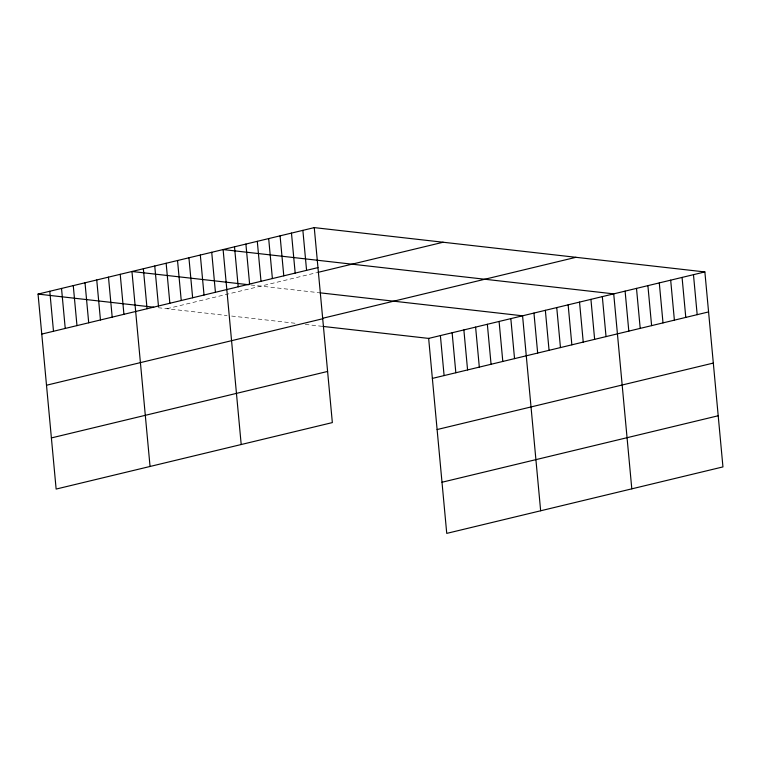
<?xml version="1.0" encoding="UTF-8"?>
<svg xmlns="http://www.w3.org/2000/svg" width="761" height="761" viewBox="0 0 761 761"><rect width="100%" height="100%" fill="white"/><g stroke="black" fill="none" stroke-linecap="round" stroke-linejoin="round"><path stroke-width="0.57" stroke-dasharray="3.81 2.85" d="M166.954 308.719L316.69 272.676M250.949 284.985L318.754 292.681M158.136 307.71L227.111 315.539M231.648 316.053L296.352 323.396M305.266 324.405L321.789 326.279"/><path stroke-width="1.14" d="M314.255 227.615L332.348 422.593L56.133 489.066L38.05 294.088L314.255 227.615L704.867 271.934L722.95 466.912L446.745 533.385L428.652 338.407L322.892 326.412M41.76 334.089L317.965 267.606M317.832 272.4L443.159 242.236M323.235 318.136L575.963 257.304M46.507 385.228L322.712 318.754M428.652 338.407L704.867 271.934M51.396 437.927L327.601 371.444M432.362 378.407L708.577 311.924M437.109 429.546L713.314 363.073M441.998 482.246L718.203 415.763M248.742 284.738L131.957 271.487L150.05 466.464M319.886 292.814L522.569 315.805L540.652 510.783M38.05 294.088L153.732 307.216M693.471 274.673L697.181 314.674M682.075 277.413L685.785 317.413M670.679 280.162L674.389 320.153M659.292 282.902L663.002 322.892M647.896 285.641L651.606 325.641M636.5 288.381L640.21 328.381M625.104 291.13L628.814 331.121M631.801 488.847L613.718 293.87L223.106 249.551L241.199 444.529M602.322 296.609L606.032 336.609M590.926 299.349L594.636 339.349M579.53 302.098L583.24 342.089M568.144 304.838L571.853 344.828M556.748 307.577L560.457 347.577M545.352 310.317L549.062 350.317M533.956 313.066L537.666 353.056M510.831 318.631L514.541 358.631M499.092 321.456L502.802 361.456M487.344 324.281L491.064 364.281M475.606 327.106L479.316 367.106M463.868 329.932L467.577 369.932M452.129 332.757L455.839 372.757M440.391 335.582L444.101 375.582M302.868 230.355L306.578 270.355M291.473 233.094L295.182 273.094M280.077 235.843L283.786 275.834M268.681 238.583L272.39 278.574M257.294 241.323L261.004 281.323M245.898 244.062L249.608 284.062M234.502 246.811L238.212 286.802M211.72 252.291L215.43 292.291M200.324 255.04L204.034 295.03M188.928 257.779L192.638 297.77M177.532 260.519L181.242 300.519M166.145 263.258L169.855 303.259M154.749 266.008L158.459 305.998M143.353 268.747L147.063 308.738M120.219 274.312L123.929 314.312M108.481 277.137L112.19 317.137M96.742 279.962L100.452 319.962M85.004 282.788L88.714 322.788M73.265 285.613L76.975 325.613M61.527 288.438L65.237 328.438M49.788 291.263L53.498 331.263"/></g></svg>
